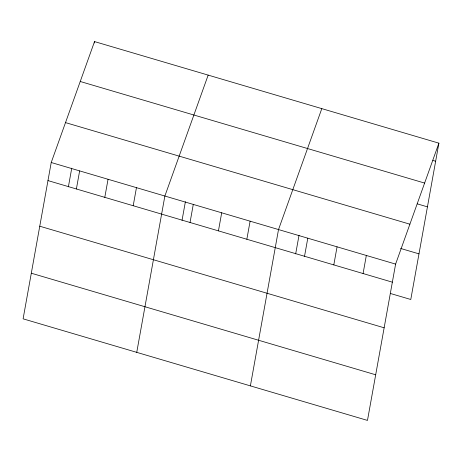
<?xml version="1.0" encoding="UTF-8"?>
<svg xmlns="http://www.w3.org/2000/svg" width="462" height="462" viewBox="0 0 462 462"><rect width="100%" height="100%" fill="white"/><g stroke="black" fill="none" stroke-linecap="round" stroke-linejoin="round"><path stroke-width="0.69" d="M51.224 162.514L23.1 318.832L367.475 420.414L395.605 264.097L438.9 143.168L94.525 41.586L51.224 162.514L395.605 264.097M68.388 186.844L71.743 168.18M94.271 42.978L94.525 41.586M76.386 188.975L79.637 170.894M104.793 197.355L108.05 179.273M133.206 205.734L136.457 187.659M136.746 352.356L164.87 196.038L208.166 75.11M182.034 220.368L185.389 201.703M190.026 222.493L193.283 204.418M218.439 230.873L221.691 212.797M246.852 239.258L250.104 221.177M250.387 385.874L278.517 229.556L321.812 108.628M295.674 253.886L299.035 235.227M304.533 256.271L307.784 238.196M333.807 264.905L337.058 246.829M363.08 273.539L366.331 255.463M438.9 143.168L410.776 299.486L390.35 293.462M432.923 160.441L435.649 161.244M80.238 81.491L424.613 183.073M417.226 203.852L427.437 206.866M65.512 122.609L409.892 224.191M400.6 248.446L418.982 253.863M47.973 180.59L392.348 282.172M39.767 226.213L384.141 327.795M31.306 273.215L375.687 374.792"/></g></svg>
